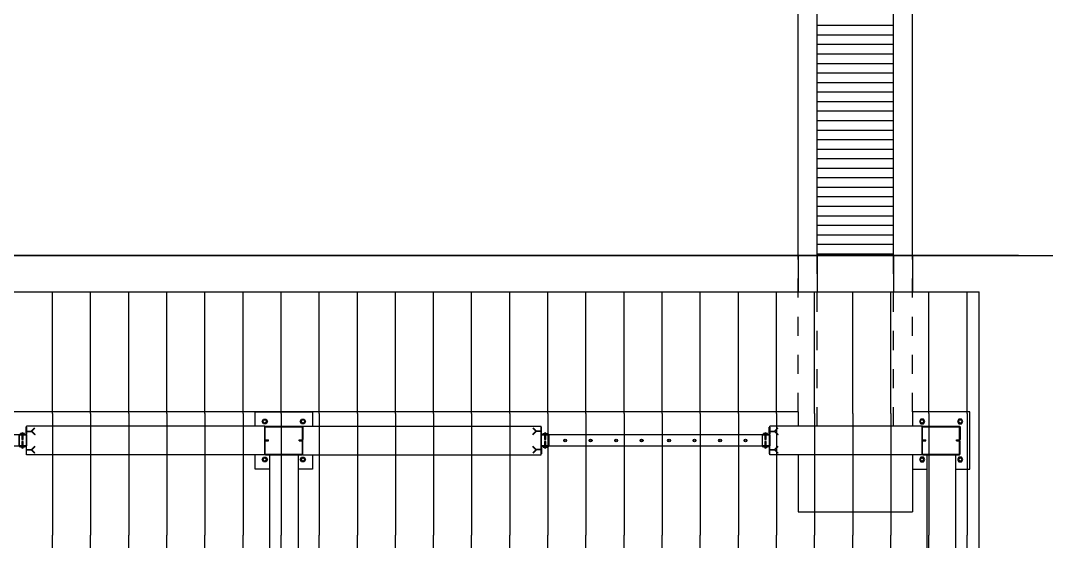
# Model space of a CAD drawing. Header units: millimetres. Extents: x 2686 to 2939, y 1294 to 1441.
# Drawn here: x 2811.51 to 2816.9, y 1417.05 to 1419.79 of the extents above; entities that cross this region are included whole.
import ezdxf

# ---------------------------------------------------------------- set-up
doc = ezdxf.new("R2010")
doc.units = ezdxf.units.MM
doc.linetypes.add('DASHED2', pattern=[0.375, 0.25, -0.125])
doc.linetypes.add('HIDDEN', pattern=[0.375, 0.25, -0.125])
for name, color, linetype in [('AR-ALV', 2, 'Continuous'), ('AR-CALÇADA', 1, 'Continuous'), ('AR-COB VISTA 02', 1, 'Continuous'), ('AR-COB-V1', 1, 'Continuous'), ('AR-COB-V2', 1, 'Continuous'), ('AR-COB-V3', 1, 'Continuous'), ('AR-COB-V4', 1, 'Continuous'), ('AR-ESQ', 1, 'Continuous'), ('AR-ESTC-V3', 3, 'Continuous'), ('AR-PISO', 1, 'Continuous'), ('AR-PROJ', 1, 'HIDDEN'), ('DET-BASE-V', 32, 'Continuous'), ('DET-PARAFUSO-C', 72, 'Continuous'), ('DET-PERFIL CADEIRA-C', 2, 'Continuous'), ('DET-PROJ', 1, 'DASHED2'), ('esq-c', 1, 'Continuous'), ('grapa', 21, 'HIDDEN'), ('insercao', 4, 'Continuous'), ('porta-c', 1, 'Continuous'), ('porta-v', 2, 'Continuous')]:
    doc.layers.add(name, color=color, linetype=linetype)

# ---------------------------------------------------------------- blocks, each defined once
blk = doc.blocks.new('gr11-met-01p')
at = {"layer": 'DET-PARAFUSO-C'}
for p, q in [((0.0117, -0.0391), (0.0317, -0.0391)), ((0.0117, -0.0431), (0.0117, -0.0391)), ((0.0117, -0.0431), (0.0317, -0.0431)), ((0.0156, -0.0391), (0.0276, -0.0391)), ((0.0236, -0.0475), (0.0196, -0.0465)), ((0.0196, -0.0485), (0.0236, -0.0495)), ((0.0196, -0.0505), (0.0236, -0.0515)), ((0.0196, -0.0525), (0.0236, -0.0535)), ((0.0212, -0.0371), (0.0212, -0.0351)), ((0.0212, -0.0371), (0.022, -0.0371)), ((0.022, -0.0371), (0.022, -0.0351)), ((0.0317, -0.0431), (0.0317, -0.0391)), ((1.1684, -0.0431), (1.1684, -0.0391)), ((1.1884, -0.0391), (1.1684, -0.0391)), ((1.1884, -0.0431), (1.1684, -0.0431)), ((1.1844, -0.0391), (1.1724, -0.0391)), ((1.1764, -0.0475), (1.1804, -0.0465)), ((1.1804, -0.0485), (1.1764, -0.0495)), ((1.1804, -0.0505), (1.1764, -0.0515)), ((1.1804, -0.0525), (1.1764, -0.0535)), ((1.178, -0.0371), (1.178, -0.0351)), ((1.1788, -0.0371), (1.178, -0.0371)), ((1.1788, -0.0371), (1.1788, -0.0351)), ((1.1884, -0.0431), (1.1884, -0.0391)), ((1.1884, -0.0391), (1.1884, -0.0391)), ((0.0117, -0.1069), (0.0317, -0.1069)), ((0.0117, -0.1069), (0.0117, -0.1109)), ((0.0196, -0.0545), (0.0236, -0.0555)), ((0.0196, -0.0565), (0.0236, -0.0575)), ((0.0196, -0.0585), (0.0236, -0.0595)), ((0.0196, -0.0605), (0.0236, -0.0615)), ((0.0196, -0.0625), (0.0236, -0.0635)), ((0.0196, -0.0645), (0.0236, -0.0655)), ((0.0196, -0.0665), (0.0236, -0.0675)), ((0.0196, -0.0685), (0.0236, -0.0695)), ((0.0196, -0.0815), (0.0236, -0.0805)), ((0.0196, -0.0835), (0.0236, -0.0825)), ((0.0196, -0.0855), (0.0236, -0.0845)), ((0.0196, -0.0875), (0.0236, -0.0865)), ((0.0196, -0.0895), (0.0236, -0.0885)), ((0.0196, -0.0915), (0.0236, -0.0905)), ((0.0196, -0.0935), (0.0236, -0.0925)), ((0.0196, -0.0955), (0.0236, -0.0945)), ((0.0196, -0.0975), (0.0236, -0.0965)), ((0.0196, -0.0995), (0.0236, -0.0985)), ((0.0196, -0.1015), (0.0236, -0.1005)), ((0.0236, -0.1025), (0.0196, -0.1035)), ((0.0199, -0.0701), (0.0216, -0.0735)), ((0.0199, -0.0799), (0.0216, -0.0765)), ((0.0216, -0.0735), (0.0236, -0.0695)), ((0.0216, -0.0765), (0.0236, -0.0805)), ((0.0317, -0.1069), (0.0317, -0.1109)), ((1.1684, -0.1069), (1.1684, -0.1109)), ((1.1884, -0.1069), (1.1684, -0.1069)), ((1.1804, -0.0545), (1.1764, -0.0555)), ((1.1804, -0.0565), (1.1764, -0.0575)), ((1.1804, -0.0585), (1.1764, -0.0595)), ((1.1804, -0.0605), (1.1764, -0.0615)), ((1.1804, -0.0625), (1.1764, -0.0635)), ((1.1804, -0.0645), (1.1764, -0.0655)), ((1.1804, -0.0665), (1.1764, -0.0675)), ((1.1804, -0.0685), (1.1764, -0.0695)), ((1.1784, -0.0735), (1.1764, -0.0695)), ((1.1784, -0.0765), (1.1764, -0.0805)), ((1.1804, -0.0815), (1.1764, -0.0805)), ((1.1804, -0.0835), (1.1764, -0.0825)), ((1.1804, -0.0855), (1.1764, -0.0845)), ((1.1804, -0.0875), (1.1764, -0.0865)), ((1.1804, -0.0895), (1.1764, -0.0885)), ((1.1804, -0.0915), (1.1764, -0.0905)), ((1.1804, -0.0935), (1.1764, -0.0925)), ((1.1804, -0.0955), (1.1764, -0.0945)), ((1.1804, -0.0975), (1.1764, -0.0965)), ((1.1804, -0.0995), (1.1764, -0.0985)), ((1.1804, -0.1015), (1.1764, -0.1005)), ((1.1764, -0.1025), (1.1804, -0.1035)), ((1.1801, -0.0701), (1.1784, -0.0735)), ((1.1801, -0.0799), (1.1784, -0.0765)), ((1.1884, -0.1069), (1.1884, -0.1109)), ((0.0117, -0.1109), (0.0317, -0.1109)), ((0.0156, -0.1109), (0.0276, -0.1109)), ((0.0212, -0.1129), (0.0212, -0.1149)), ((0.0212, -0.1129), (0.022, -0.1129)), ((0.022, -0.1129), (0.022, -0.1149)), ((1.1884, -0.1109), (1.1684, -0.1109)), ((1.1844, -0.1109), (1.1724, -0.1109)), ((1.178, -0.1129), (1.178, -0.1149)), ((1.1788, -0.1129), (1.178, -0.1129)), ((1.1788, -0.1129), (1.1788, -0.1149)), ((1.1884, -0.1109), (1.1884, -0.1109))]:
    blk.add_line(p, q, dxfattribs=at)
for centre, radius, start, end in [((0.0216, -0.0416), 0.0065, 93.5281, 157.3801), ((0.0189, -0.0475), 0.00125, 306.8699, 53.1301), ((0.0189, -0.0495), 0.00125, 306.8699, 53.1301), ((0.0189, -0.0515), 0.00125, 306.8699, 53.1301), ((0.0189, -0.0535), 0.00125, 306.8699, 53.1301), ((0.0216, -0.0416), 0.0065, 22.6199, 86.4719), ((0.0244, -0.0465), 0.00125, 180, 233.1301), ((0.0244, -0.0485), 0.00125, 126.8699, 233.1301), ((0.0244, -0.0505), 0.00125, 126.8699, 233.1301), ((0.0244, -0.0525), 0.00125, 126.8699, 233.1301), ((0.0244, -0.0545), 0.00125, 126.8699, 233.1301), ((1.1784, -0.0416), 0.0065, 93.5281, 157.3801), ((1.1756, -0.0465), 0.00125, 306.8699, 360), ((1.1756, -0.0485), 0.00125, 306.8699, 53.1301), ((1.1756, -0.0505), 0.00125, 306.8699, 53.1301), ((1.1756, -0.0525), 0.00125, 306.8699, 53.1301), ((1.1756, -0.0545), 0.00125, 306.8699, 53.1301), ((1.1784, -0.0416), 0.0065, 22.6199, 86.4719), ((1.1811, -0.0475), 0.00125, 126.8699, 233.1301), ((1.1811, -0.0495), 0.00125, 126.8699, 233.1301), ((1.1811, -0.0515), 0.00125, 126.8699, 233.1301), ((1.1811, -0.0535), 0.00125, 126.8699, 233.1301), ((0.0189, -0.0555), 0.00125, 306.8699, 53.1301), ((0.0189, -0.0575), 0.00125, 306.8699, 53.1301), ((0.0189, -0.0595), 0.00125, 306.8699, 53.1301), ((0.0189, -0.0615), 0.00125, 306.8699, 53.1301), ((0.0189, -0.0635), 0.00125, 306.8699, 53.1301), ((0.0189, -0.0655), 0.00125, 306.8699, 53.1301), ((0.0189, -0.0675), 0.00125, 306.8699, 53.1301), ((0.0189, -0.0695), 0.00125, 329.0214, 53.1301), ((0.0189, -0.0805), 0.00125, 306.8699, 30.9786), ((0.0189, -0.0825), 0.00125, 306.8699, 53.1301), ((0.0189, -0.0845), 0.00125, 306.8699, 53.1301), ((0.0189, -0.0865), 0.00125, 306.8699, 53.1301), ((0.0189, -0.0885), 0.00125, 306.8699, 53.1301), ((0.0189, -0.0905), 0.00125, 306.8699, 53.1301), ((0.0189, -0.0925), 0.00125, 306.8699, 53.1301), ((0.0189, -0.0945), 0.00125, 306.8699, 53.1301), ((0.0189, -0.0965), 0.00125, 306.8699, 53.1301), ((0.0189, -0.0985), 0.00125, 306.8699, 53.1301), ((0.0189, -0.1005), 0.00125, 306.8699, 53.1301), ((0.0189, -0.1025), 0.00125, 306.8699, 53.1301), ((0.0244, -0.0565), 0.00125, 126.8699, 233.1301), ((0.0244, -0.0585), 0.00125, 126.8699, 233.1301), ((0.0244, -0.0605), 0.00125, 126.8699, 233.1301), ((0.0244, -0.0625), 0.00125, 126.8699, 233.1301), ((0.0244, -0.0645), 0.00125, 126.8699, 233.1301), ((0.0244, -0.0665), 0.00125, 126.8699, 233.1301), ((0.0244, -0.0685), 0.00125, 126.8699, 233.1301), ((0.0244, -0.0815), 0.00125, 126.8699, 233.1301), ((0.0244, -0.0835), 0.00125, 126.8699, 233.1301), ((0.0244, -0.0855), 0.00125, 126.8699, 233.1301), ((0.0244, -0.0875), 0.00125, 126.8699, 233.1301), ((0.0244, -0.0895), 0.00125, 126.8699, 233.1301), ((0.0244, -0.0915), 0.00125, 126.8699, 233.1301), ((0.0244, -0.0935), 0.00125, 126.8699, 233.1301), ((0.0244, -0.0955), 0.00125, 126.8699, 233.1301), ((0.0244, -0.0975), 0.00125, 126.8699, 233.1301), ((0.0244, -0.0995), 0.00125, 126.8699, 233.1301), ((0.0244, -0.1015), 0.00125, 126.8699, 233.1301), ((0.0244, -0.1035), 0.00125, 126.8699, 180), ((1.1756, -0.0565), 0.00125, 306.8699, 53.1301), ((1.1756, -0.0585), 0.00125, 306.8699, 53.1301), ((1.1756, -0.0605), 0.00125, 306.8699, 53.1301), ((1.1756, -0.0625), 0.00125, 306.8699, 53.1301), ((1.1756, -0.0645), 0.00125, 306.8699, 53.1301), ((1.1756, -0.0665), 0.00125, 306.8699, 53.1301), ((1.1756, -0.0685), 0.00125, 306.8699, 53.1301), ((1.1756, -0.0815), 0.00125, 306.8699, 53.1301), ((1.1756, -0.0835), 0.00125, 306.8699, 53.1301), ((1.1756, -0.0855), 0.00125, 306.8699, 53.1301), ((1.1756, -0.0875), 0.00125, 306.8699, 53.1301), ((1.1756, -0.0895), 0.00125, 306.8699, 53.1301), ((1.1756, -0.0915), 0.00125, 306.8699, 53.1301), ((1.1756, -0.0935), 0.00125, 306.8699, 53.1301), ((1.1756, -0.0955), 0.00125, 306.8699, 53.1301), ((1.1756, -0.0975), 0.00125, 306.8699, 53.1301), ((1.1756, -0.0995), 0.00125, 306.8699, 53.1301), ((1.1756, -0.1015), 0.00125, 306.8699, 53.1301), ((1.1756, -0.1035), 0.00125, 0, 53.1301), ((1.1811, -0.0555), 0.00125, 126.8699, 233.1301), ((1.1811, -0.0575), 0.00125, 126.8699, 233.1301), ((1.1811, -0.0595), 0.00125, 126.8699, 233.1301), ((1.1811, -0.0615), 0.00125, 126.8699, 233.1301), ((1.1811, -0.0635), 0.00125, 126.8699, 233.1301), ((1.1811, -0.0655), 0.00125, 126.8699, 233.1301), ((1.1811, -0.0675), 0.00125, 126.8699, 233.1301), ((1.1811, -0.0695), 0.00125, 126.8699, 210.9786), ((1.1811, -0.0805), 0.00125, 149.0214, 233.1301), ((1.1811, -0.0825), 0.00125, 126.8699, 233.1301), ((1.1811, -0.0845), 0.00125, 126.8699, 233.1301), ((1.1811, -0.0865), 0.00125, 126.8699, 233.1301), ((1.1811, -0.0885), 0.00125, 126.8699, 233.1301), ((1.1811, -0.0905), 0.00125, 126.8699, 233.1301), ((1.1811, -0.0925), 0.00125, 126.8699, 233.1301), ((1.1811, -0.0945), 0.00125, 126.8699, 233.1301), ((1.1811, -0.0965), 0.00125, 126.8699, 233.1301), ((1.1811, -0.0985), 0.00125, 126.8699, 233.1301), ((1.1811, -0.1005), 0.00125, 126.8699, 233.1301), ((1.1811, -0.1025), 0.00125, 126.8699, 233.1301), ((0.0216, -0.1084), 0.0065, 202.6199, 266.4719), ((0.0216, -0.1084), 0.0065, 273.5281, 337.3801), ((1.1784, -0.1084), 0.0065, 202.6199, 266.4719), ((1.1784, -0.1084), 0.0065, 273.5281, 337.3801)]:
    blk.add_arc(centre, radius, start, end, dxfattribs=at)
at = {"layer": 'DET-PERFIL CADEIRA-C'}
for points in [[(0, -0.005), (0, -0.0421, 0.414214), (0.0029, -0.045), (0.04, -0.045), (0.04, -0.0431), (0.0033, -0.0431, -0.414214), (0.0019, -0.0417), (0.0019, -0.005)], [(1.2, -0.005), (1.2, -0.0421, -0.414214), (1.1972, -0.045), (1.16, -0.045), (1.16, -0.0431), (1.1967, -0.0431, 0.414214), (1.1981, -0.0417), (1.1981, -0.005)], [(0, -0.145), (0, -0.1078, -0.414214), (0.0029, -0.105), (0.04, -0.105), (0.04, -0.1069), (0.0033, -0.1069, 0.414214), (0.0019, -0.1083), (0.0019, -0.145)], [(1.2, -0.145), (1.2, -0.1078, 0.414214), (1.1972, -0.105), (1.16, -0.105), (1.16, -0.1069), (1.1967, -0.1069, -0.414214), (1.1981, -0.1083), (1.1981, -0.145)]]:
    blk.add_lwpolyline(points, format="xyb", close=True, dxfattribs=at)
at = {"layer": 'esq-c'}
for p, q in [((0, -0.0472), (0, -0.1028)), ((0.0015, -0.1028), (0.0015, -0.0472)), ((0.0022, -0.045), (0.0377, -0.045)), ((0.0377, -0.0465), (0.0022, -0.0465)), ((0.0385, -0.1028), (0.0385, -0.0472)), ((0.04, -0.0472), (0.04, -0.1028)), ((1.16, -0.0472), (1.16, -0.1028)), ((1.1615, -0.1028), (1.1615, -0.0472)), ((1.1623, -0.045), (1.1978, -0.045)), ((1.1978, -0.0465), (1.1623, -0.0465)), ((1.1985, -0.1028), (1.1985, -0.0472)), ((1.2, -0.0472), (1.2, -0.1028)), ((0.0377, -0.1035), (0.0022, -0.1035)), ((0.0022, -0.105), (0.0377, -0.105)), ((1.1978, -0.1035), (1.1623, -0.1035)), ((1.1623, -0.105), (1.1978, -0.105))]:
    blk.add_line(p, q, dxfattribs=at)
for centre, radius, start, end in [((0.0022, -0.0472), 0.00225, 90, 180), ((0.0022, -0.0472), 0.00075, 90, 180), ((0.0377, -0.0472), 0.00225, 360, 90), ((0.0377, -0.0472), 0.00075, 360, 90), ((1.1623, -0.0472), 0.00225, 90, 180), ((1.1623, -0.0472), 0.00075, 90, 180), ((1.1978, -0.0472), 0.00225, 360, 90), ((1.1978, -0.0472), 0.00075, 360, 90), ((0.0022, -0.1028), 0.00225, 180, 270), ((0.0022, -0.1028), 0.00075, 180, 270), ((0.0377, -0.1028), 0.00075, 270, 0), ((0.0377, -0.1028), 0.00225, 270, 0), ((1.1623, -0.1028), 0.00225, 180, 270), ((1.1623, -0.1028), 0.00075, 180, 270), ((1.1978, -0.1028), 0.00075, 270, 0), ((1.1978, -0.1028), 0.00225, 270, 0), ((1.1978, -0.1028), 0.00075, 270, 0), ((1.1978, -0.1028), 0.00225, 270, 0)]:
    blk.add_arc(centre, radius, start, end, dxfattribs=at)
at = {"layer": 'grapa'}
for p, q in [((-0.0268, -0.0263), (-0.0442, -0.0437)), ((-0.0254, -0.0277), (-0.0434, -0.0097)), ((-0.0254, -0.0277), (-0.0428, -0.0451)), ((-0.0246, -0.0257), (-0.042, -0.0083)), ((0, -0.0277), (-0.0254, -0.0277)), ((0, -0.0257), (-0.0246, -0.0257)), ((1.2, -0.0257), (1.2246, -0.0257)), ((1.2, -0.0277), (1.2254, -0.0277)), ((1.2246, -0.0257), (1.242, -0.0083)), ((1.2254, -0.0277), (1.2434, -0.0097)), ((1.2254, -0.0277), (1.2428, -0.0451)), ((1.2268, -0.0263), (1.2442, -0.0437)), ((1.2442, -0.0437), (1.2428, -0.0451)), ((-0.0268, -0.1237), (-0.0442, -0.1063)), ((-0.0254, -0.1223), (-0.0428, -0.1049)), ((1.2254, -0.1223), (1.2428, -0.1049)), ((1.2268, -0.1237), (1.2442, -0.1063)), ((-0.0254, -0.1223), (-0.0434, -0.1403)), ((-0.0246, -0.1243), (-0.042, -0.1417)), ((0, -0.1223), (-0.0254, -0.1223)), ((0, -0.1243), (-0.0246, -0.1243)), ((1.2, -0.1223), (1.2254, -0.1223)), ((1.2, -0.1243), (1.2246, -0.1243)), ((1.2246, -0.1243), (1.242, -0.1417)), ((1.2254, -0.1223), (1.2434, -0.1403)), ((1.2434, -0.1403), (1.242, -0.1417))]:
    blk.add_line(p, q, dxfattribs=at)
at = {"layer": 'porta-c'}
for centre, radius in [((0.1266, -0.075), 0.0075), ((0.1266, -0.075), 0.005), ((0.2604, -0.075), 0.0075), ((0.2604, -0.075), 0.005), ((0.3942, -0.075), 0.0075), ((0.3942, -0.075), 0.005), ((0.5281, -0.075), 0.0075), ((0.5281, -0.075), 0.005), ((0.6719, -0.075), 0.0075), ((0.6719, -0.075), 0.005), ((0.8057, -0.075), 0.0075), ((0.8057, -0.075), 0.005), ((0.9396, -0.075), 0.0075), ((0.9396, -0.075), 0.005), ((1.0734, -0.075), 0.0075), ((1.0734, -0.075), 0.005)]:
    blk.add_circle(centre, radius, dxfattribs=at)
at = {"layer": 'porta-v'}
for p, q in [((1.1623, -0.045), (0.0377, -0.045)), ((1.1623, -0.105), (0.0377, -0.105))]:
    blk.add_line(p, q, dxfattribs=at)
blk = doc.blocks.new('DET-GS-PLANTA BAIXA')
at = {"layer": 'AR-ALV'}
for p, q in [((207.1161, -517.2539), (205.8661, -517.2539)), ((205.8661, -517.4039), (205.8661, -517.2539)), ((207.1161, -517.4039), (207.1161, -517.2539)), ((207.3161, -517.2539), (208.5661, -517.2539)), ((207.3161, -517.4039), (207.3161, -517.2539)), ((208.5661, -517.4039), (208.5661, -517.2539)), ((210.5661, -517.2539), (209.7661, -517.2539)), ((209.7661, -517.4039), (209.7661, -517.2539)), ((210.5661, -517.4039), (210.5661, -517.2539)), ((207.1161, -517.4039), (205.8661, -517.4039)), ((207.1411, -517.4039), (207.1411, -519.5239)), ((207.2911, -517.4039), (207.2911, -519.5239)), ((207.3161, -517.4039), (208.5661, -517.4039)), ((210.5661, -517.4039), (209.7661, -517.4039)), ((210.5911, -517.4039), (210.5911, -519.5239)), ((210.7411, -517.4039), (210.7411, -519.5239))]:
    blk.add_line(p, q, dxfattribs=at)
at = {"layer": 'AR-ESTC-V3'}
for p, q in [((209.9161, -516.3577), (209.9161, -512.9889)), ((210.0161, -516.3577), (210.0161, -512.9889)), ((210.4161, -516.3577), (210.4161, -512.9889)), ((210.5161, -516.3577), (210.5161, -512.9889))]:
    blk.add_line(p, q, dxfattribs=at)
at = {"layer": 'AR-ESTC-V3', "color": 1}
for p, q in [((210.0161, -515.1485), (210.4161, -515.1485)), ((210.0161, -515.1985), (210.4161, -515.1985)), ((210.0161, -515.2485), (210.4161, -515.2485)), ((210.0161, -515.2985), (210.4161, -515.2985)), ((210.0161, -515.3485), (210.4161, -515.3485)), ((210.0161, -515.3985), (210.4161, -515.3985)), ((210.0161, -515.4485), (210.4161, -515.4485)), ((210.0161, -515.4985), (210.4161, -515.4985)), ((210.0161, -515.5485), (210.4161, -515.5485)), ((210.0161, -515.5985), (210.4161, -515.5985)), ((210.0161, -515.6485), (210.4161, -515.6485)), ((210.0161, -515.6485), (210.4161, -515.6485)), ((210.0161, -515.6985), (210.4161, -515.6985)), ((210.0161, -515.6985), (210.4161, -515.6985)), ((210.0161, -515.7485), (210.4161, -515.7485)), ((210.0161, -515.7985), (210.4161, -515.7985)), ((210.0161, -515.8485), (210.4161, -515.8485)), ((210.0161, -515.8985), (210.4161, -515.8985)), ((210.0161, -515.9485), (210.4161, -515.9485)), ((210.0161, -515.9985), (210.4161, -515.9985)), ((210.0161, -516.0485), (210.4161, -516.0485)), ((210.0161, -516.0985), (210.4161, -516.0985)), ((210.0161, -516.1485), (210.4161, -516.1485)), ((210.0161, -516.1985), (210.4161, -516.1985)), ((210.0161, -516.2485), (210.4161, -516.2485)), ((210.0161, -516.2985), (210.4161, -516.2985)), ((210.0161, -516.3485), (210.4161, -516.3485))]:
    blk.add_line(p, q, dxfattribs=at)
at = {"layer": 'AR-PISO'}
for p, q in [((211.0725, -516.3577), (203.4309, -516.3577)), ((209.9161, -517.1789), (203.9161, -517.1789)), ((209.9161, -517.1789), (209.9161, -517.2539)), ((209.9161, -517.4039), (209.9161, -517.7039)), ((210.5161, -517.4039), (210.5161, -517.7039)), ((209.9161, -517.7039), (210.5161, -517.7039))]:
    blk.add_line(p, q, dxfattribs=at)
at = {"layer": 'DET-BASE-V'}
for points in [[(207.0661, -517.2539), (207.0661, -517.1789), (207.3661, -517.1789), (207.3661, -517.2539)], [(210.7411, -517.4789), (210.8161, -517.4789), (210.8161, -517.1789), (210.5161, -517.1789), (210.5161, -517.2539)], [(207.1411, -517.4789), (207.0661, -517.4789), (207.0661, -517.4039)], [(207.3661, -517.4039), (207.3661, -517.4789), (207.2911, -517.4789)], [(210.5161, -517.4039), (210.5161, -517.4789), (210.5911, -517.4789)]]:
    blk.add_lwpolyline(points, dxfattribs=at)
at = {"layer": 'DET-PARAFUSO-C'}
for points in [[(207.1023, -517.2289), (207.1092, -517.217), (207.123, -517.217), (207.1298, -517.2289), (207.123, -517.2408), (207.1092, -517.2408)], [(207.3023, -517.2289), (207.3092, -517.217), (207.323, -517.217), (207.3298, -517.2289), (207.323, -517.2408), (207.3092, -517.2408)], [(210.5798, -517.2289), (210.573, -517.217), (210.5592, -517.217), (210.5523, -517.2289), (210.5592, -517.2408), (210.573, -517.2408)], [(210.7798, -517.2289), (210.773, -517.217), (210.7592, -517.217), (210.7523, -517.2289), (210.7592, -517.2408), (210.773, -517.2408)], [(207.1023, -517.4289), (207.1092, -517.417), (207.123, -517.417), (207.1298, -517.4289), (207.123, -517.4408), (207.1092, -517.4408)], [(207.3023, -517.4289), (207.3092, -517.417), (207.323, -517.417), (207.3298, -517.4289), (207.323, -517.4408), (207.3092, -517.4408)], [(210.5798, -517.4289), (210.573, -517.417), (210.5592, -517.417), (210.5523, -517.4289), (210.5592, -517.4408), (210.573, -517.4408)], [(210.7798, -517.4289), (210.773, -517.417), (210.7592, -517.417), (210.7523, -517.4289), (210.7592, -517.4408), (210.773, -517.4408)]]:
    blk.add_lwpolyline(points, close=True, dxfattribs=at)
for centre in [(207.1161, -517.2289), (207.3161, -517.2289), (210.5661, -517.2289), (210.7661, -517.2289), (207.1161, -517.4289), (207.3161, -517.4289), (210.5661, -517.4289), (210.7661, -517.4289)]:
    blk.add_circle(centre, 0.00857, dxfattribs=at)
at = {"layer": 'DET-PERFIL CADEIRA-C'}
for p, q in [((207.1161, -517.2582), (207.1161, -517.3246)), ((207.1161, -517.2582), (207.1161, -517.3246)), ((207.1189, -517.3239), (207.1189, -517.2589)), ((207.1189, -517.3239), (207.1189, -517.2589)), ((207.1204, -517.2539), (207.3118, -517.2539)), ((207.1204, -517.2539), (207.3118, -517.2539)), ((207.1211, -517.2567), (207.3111, -517.2567)), ((207.1211, -517.2567), (207.3111, -517.2567)), ((207.3132, -517.3239), (207.3132, -517.2589)), ((207.3132, -517.3239), (207.3132, -517.2589)), ((207.3161, -517.2582), (207.3161, -517.3246)), ((207.3161, -517.2582), (207.3161, -517.3246)), ((210.5661, -517.2582), (210.5661, -517.3246)), ((210.5689, -517.3239), (210.5689, -517.2589)), ((210.5704, -517.2539), (210.7618, -517.2539)), ((210.5711, -517.2567), (210.7611, -517.2567)), ((210.7632, -517.3239), (210.7632, -517.2589)), ((210.7661, -517.2582), (210.7661, -517.3246)), ((207.1161, -517.3996), (207.1161, -517.3332)), ((207.1161, -517.3996), (207.1161, -517.3332)), ((207.1189, -517.3989), (207.1189, -517.3339)), ((207.1189, -517.3989), (207.1189, -517.3339)), ((207.1204, -517.3289), (207.1361, -517.3289)), ((207.1204, -517.3289), (207.1361, -517.3289)), ((207.1211, -517.326), (207.1361, -517.326)), ((207.1211, -517.326), (207.1361, -517.326)), ((207.1211, -517.3317), (207.1361, -517.3317)), ((207.1211, -517.3317), (207.1361, -517.3317)), ((207.1361, -517.3317), (207.1361, -517.326)), ((207.1361, -517.3317), (207.1361, -517.326)), ((207.2961, -517.3317), (207.2961, -517.326)), ((207.2961, -517.326), (207.3111, -517.326)), ((207.2961, -517.3317), (207.2961, -517.326)), ((207.2961, -517.326), (207.3111, -517.326)), ((207.2961, -517.3289), (207.3118, -517.3289)), ((207.2961, -517.3289), (207.3118, -517.3289)), ((207.2961, -517.3317), (207.3111, -517.3317)), ((207.2961, -517.3317), (207.3111, -517.3317)), ((207.3132, -517.3989), (207.3132, -517.3339)), ((207.3132, -517.3989), (207.3132, -517.3339)), ((207.3161, -517.3996), (207.3161, -517.3332)), ((207.3161, -517.3996), (207.3161, -517.3332)), ((210.5661, -517.3996), (210.5661, -517.3332)), ((210.5689, -517.3989), (210.5689, -517.3339)), ((210.5704, -517.3289), (210.5861, -517.3289)), ((210.5711, -517.326), (210.5861, -517.326)), ((210.5711, -517.3317), (210.5861, -517.3317)), ((210.5861, -517.3317), (210.5861, -517.326)), ((210.7461, -517.3317), (210.7461, -517.326)), ((210.7461, -517.326), (210.7611, -517.326)), ((210.7461, -517.3289), (210.7618, -517.3289)), ((210.7461, -517.3317), (210.7611, -517.3317)), ((210.7632, -517.3989), (210.7632, -517.3339)), ((210.7661, -517.3996), (210.7661, -517.3332)), ((207.1204, -517.4039), (207.3118, -517.4039)), ((207.1204, -517.4039), (207.3118, -517.4039)), ((207.1211, -517.401), (207.3111, -517.401)), ((207.1211, -517.401), (207.3111, -517.401)), ((210.5704, -517.4039), (210.7618, -517.4039)), ((210.5711, -517.401), (210.7611, -517.401))]:
    blk.add_line(p, q, dxfattribs=at)
for centre, radius, start, end in [((207.1204, -517.2582), 0.00428, 90, 180), ((207.1204, -517.2582), 0.00428, 90, 180), ((207.1211, -517.2589), 0.00214, 90, 180), ((207.1211, -517.2589), 0.00214, 90, 180), ((207.3111, -517.2589), 0.00214, 360, 90), ((207.3111, -517.2589), 0.00214, 360, 90), ((207.3118, -517.2582), 0.00428, 360, 90), ((207.3118, -517.2582), 0.00428, 360, 90), ((210.5704, -517.2582), 0.00428, 90, 180), ((210.5711, -517.2589), 0.00214, 90, 180), ((210.7611, -517.2589), 0.00214, 360, 90), ((210.7618, -517.2582), 0.00428, 360, 90), ((207.1204, -517.3246), 0.00428, 180, 270), ((207.1204, -517.3246), 0.00428, 180, 270), ((207.1204, -517.3332), 0.00428, 90, 180), ((207.1204, -517.3332), 0.00428, 90, 180), ((207.1211, -517.3239), 0.00214, 180, 270), ((207.1211, -517.3239), 0.00214, 180, 270), ((207.1211, -517.3339), 0.00214, 90, 180), ((207.1211, -517.3339), 0.00214, 90, 180), ((207.3111, -517.3239), 0.00214, 270, 0), ((207.3111, -517.3239), 0.00214, 270, 0), ((207.3111, -517.3339), 0.00214, 0, 90), ((207.3111, -517.3339), 0.00214, 0, 90), ((207.3118, -517.3246), 0.00428, 270, 0), ((207.3118, -517.3246), 0.00428, 270, 0), ((207.3118, -517.3332), 0.00428, 360, 90), ((207.3118, -517.3332), 0.00428, 360, 90), ((210.5704, -517.3246), 0.00428, 180, 270), ((210.5704, -517.3332), 0.00428, 90, 180), ((210.5711, -517.3239), 0.00214, 180, 270), ((210.5711, -517.3339), 0.00214, 90, 180), ((210.7611, -517.3239), 0.00214, 270, 0), ((210.7611, -517.3339), 0.00214, 0, 90), ((210.7618, -517.3246), 0.00428, 270, 0), ((210.7618, -517.3332), 0.00428, 360, 90), ((207.1204, -517.3996), 0.00428, 180, 270), ((207.1204, -517.3996), 0.00428, 180, 270), ((207.1211, -517.3989), 0.00214, 180, 270), ((207.1211, -517.3989), 0.00214, 180, 270), ((207.3111, -517.3989), 0.00214, 270, 360), ((207.3111, -517.3989), 0.00214, 270, 360), ((207.3118, -517.3996), 0.00428, 270, 360), ((207.3118, -517.3996), 0.00428, 270, 360), ((210.5704, -517.3996), 0.00428, 180, 270), ((210.5711, -517.3989), 0.00214, 180, 270), ((210.7611, -517.3989), 0.00214, 270, 360), ((210.7618, -517.3996), 0.00428, 270, 360)]:
    blk.add_arc(centre, radius, start, end, dxfattribs=at)
at = {"layer": 'DET-PROJ', "ltscale": 0.25}
for p, q in [((209.9161, -517.1789), (209.9161, -516.3577)), ((210.0161, -517.2539), (210.0161, -516.3577)), ((210.4161, -517.2539), (210.4161, -516.3577)), ((210.5161, -517.1789), (210.5161, -516.3577))]:
    blk.add_line(p, q, dxfattribs=at)
at = {"layer": 'AR-ESQ'}
for p in [(204.6661, -517.2539), (208.5661, -517.2539)]:
    blk.add_blockref('gr11-met-01p', p, dxfattribs=at)
blk = doc.blocks.new('DET-GS-COBERTURA')
at = {"layer": 'AR-COB VISTA 02', "color": 2}
for p, q in [((206.9534, -517.1876), (206.9534, -516.5485)), ((207.1534, -517.1876), (207.1534, -516.5485)), ((207.3534, -517.1876), (207.3534, -516.5485)), ((207.5534, -517.1876), (207.5534, -516.5485)), ((207.7534, -517.1876), (207.7534, -516.5485)), ((207.7534, -517.1876), (207.7534, -516.5485)), ((207.9534, -517.1876), (207.9534, -516.5485)), ((208.1534, -517.1876), (208.1534, -516.5485)), ((208.3534, -517.1876), (208.3534, -516.5485)), ((208.5534, -517.1876), (208.5534, -516.5485)), ((208.7534, -517.1876), (208.7534, -516.5485)), ((208.9534, -517.1876), (208.9534, -516.5485)), ((209.1534, -517.1876), (209.1534, -516.5485)), ((209.3534, -517.1876), (209.3534, -516.5485)), ((209.5534, -517.1876), (209.5534, -516.5485)), ((209.7534, -517.1876), (209.7534, -516.5485)), ((209.9534, -517.1876), (209.9534, -516.5485)), ((210.1534, -517.1876), (210.1534, -516.5485)), ((210.3534, -517.1876), (210.3534, -516.5485)), ((210.5534, -517.1876), (210.5534, -516.5485)), ((210.7534, -517.1876), (210.7534, -516.5485)), ((210.9534, -517.1876), (210.9534, -516.5485)), ((211.1534, -517.1876), (211.1534, -516.5485)), ((211.3534, -517.1876), (211.3534, -516.5485)), ((211.5534, -517.1876), (211.5534, -516.5485)), ((211.7534, -517.1876), (211.7534, -516.5485))]:
    blk.add_line(p, q, dxfattribs=at)
at = {"layer": 'AR-COB VISTA 02'}
blk.add_line((207.7534, -517.1876), (207.7534, -517.8267), dxfattribs=at)
at = {"layer": 'AR-COB-V1'}
blk.add_line((204.5176, -516.5485), (211.8176, -516.5485), dxfattribs=at)
at = {"layer": 'AR-COB-V2'}
blk.add_line((211.8176, -520.3831), (211.8176, -516.5485), dxfattribs=at)
at = {"layer": 'AR-COB-V3'}
for p, q in [((206.9534, -517.1876), (206.9534, -517.8267)), ((207.1534, -517.1876), (207.1534, -517.8267)), ((207.3534, -517.1876), (207.3534, -517.8267)), ((207.5534, -517.1876), (207.5534, -517.8267)), ((207.7534, -517.1876), (207.7534, -517.8267)), ((207.9534, -517.1876), (207.9534, -517.8267)), ((208.1534, -517.1876), (208.1534, -517.8267)), ((208.3534, -517.1876), (208.3534, -517.8267)), ((208.5534, -517.1876), (208.5534, -517.8267)), ((208.7534, -517.1876), (208.7534, -517.8267)), ((208.9534, -517.1876), (208.9534, -517.8267)), ((209.1534, -517.1876), (209.1534, -517.8267)), ((209.3534, -517.1876), (209.3534, -517.8267)), ((209.5534, -517.1876), (209.5534, -517.8267)), ((209.7534, -517.1876), (209.7534, -517.8267)), ((209.9534, -517.1876), (209.9534, -517.8267)), ((210.1534, -517.1876), (210.1534, -517.8267)), ((210.3534, -517.1876), (210.3534, -517.8267)), ((210.5534, -517.1876), (210.5534, -517.8267)), ((210.7534, -517.1876), (210.7534, -517.8267)), ((210.9534, -517.1876), (210.9534, -517.8267)), ((211.1534, -517.1876), (211.1534, -517.8267)), ((211.3534, -517.1876), (211.3534, -517.8267)), ((211.5534, -517.1876), (211.5534, -517.8267)), ((211.7534, -517.1876), (211.7534, -517.8267))]:
    blk.add_line(p, q, dxfattribs=at)
at = {"layer": 'AR-COB-V4'}
for p, q in [((206.9534, -518.4658), (206.9534, -517.8267)), ((207.1534, -518.4658), (207.1534, -517.8267)), ((207.3534, -518.4658), (207.3534, -517.8267)), ((207.5534, -518.4658), (207.5534, -517.8267)), ((207.7534, -518.4658), (207.7534, -517.8267)), ((207.7534, -518.4658), (207.7534, -517.8267)), ((207.9534, -518.4658), (207.9534, -517.8267)), ((208.1534, -518.4658), (208.1534, -517.8267)), ((208.3534, -518.4658), (208.3534, -517.8267)), ((208.5534, -518.4658), (208.5534, -517.8267)), ((208.7534, -518.4658), (208.7534, -517.8267)), ((208.9534, -518.4658), (208.9534, -517.8267)), ((209.1534, -518.4658), (209.1534, -517.8267)), ((209.3534, -518.4658), (209.3534, -517.8267)), ((209.5534, -518.4658), (209.5534, -517.8267)), ((209.7534, -518.4658), (209.7534, -517.8267)), ((209.9534, -518.4658), (209.9534, -517.8267)), ((210.1534, -518.4658), (210.1534, -517.8267)), ((210.3534, -518.4658), (210.3534, -517.8267)), ((210.5534, -518.4658), (210.5534, -517.8267)), ((210.7534, -518.4658), (210.7534, -517.8267)), ((210.9534, -518.4658), (210.9534, -517.8267)), ((211.1534, -518.4658), (211.1534, -517.8267)), ((211.3534, -518.4658), (211.3534, -517.8267)), ((211.5534, -518.4658), (211.5534, -517.8267)), ((211.7534, -518.4658), (211.7534, -517.8267))]:
    blk.add_line(p, q, dxfattribs=at)
at = {"layer": 'AR-PISO', "linetype": 'Continuous'}
for p, q in [((210.8676, -516.3577), (210.8676, -512.9889)), ((210.9676, -516.3577), (210.9676, -512.9889)), ((211.3676, -516.3577), (211.3676, -512.9889)), ((211.4676, -516.3577), (211.4676, -512.9889)), ((210.9676, -515.1485), (211.3676, -515.1485)), ((210.9676, -515.1985), (211.3676, -515.1985)), ((210.9676, -515.2485), (211.3676, -515.2485)), ((210.9676, -515.2985), (211.3676, -515.2985)), ((210.9676, -515.3485), (211.3676, -515.3485)), ((210.9676, -515.3985), (211.3676, -515.3985)), ((210.9676, -515.4485), (211.3676, -515.4485)), ((210.9676, -515.4985), (211.3676, -515.4985)), ((210.9676, -515.5485), (211.3676, -515.5485)), ((210.9676, -515.5985), (211.3676, -515.5985)), ((210.9676, -515.6485), (211.3676, -515.6485)), ((210.9676, -515.6485), (211.3676, -515.6485)), ((210.9676, -515.6985), (211.3676, -515.6985)), ((210.9676, -515.6985), (211.3676, -515.6985)), ((210.9676, -515.7485), (211.3676, -515.7485)), ((210.9676, -515.7985), (211.3676, -515.7985)), ((210.9676, -515.8485), (211.3676, -515.8485)), ((210.9676, -515.8985), (211.3676, -515.8985)), ((210.9676, -515.9485), (211.3676, -515.9485)), ((210.9676, -515.9985), (211.3676, -515.9985)), ((210.9676, -516.0485), (211.3676, -516.0485)), ((210.9676, -516.0985), (211.3676, -516.0985)), ((210.9676, -516.1485), (211.3676, -516.1485)), ((210.9676, -516.1985), (211.3676, -516.1985)), ((210.9676, -516.2485), (211.3676, -516.2485)), ((210.9676, -516.2985), (211.3676, -516.2985)), ((211.8176, -516.3577), (204.5176, -516.3577)), ((210.9676, -516.3485), (211.3676, -516.3485))]:
    blk.add_line(p, q, dxfattribs=at)
at = {"layer": 'AR-PROJ'}
for p, q in [((210.8676, -516.3577), (210.8676, -516.5485)), ((210.9676, -516.3577), (210.9676, -516.5485)), ((211.3676, -516.3577), (211.3676, -516.5485)), ((211.4676, -516.3577), (211.4676, -516.5485))]:
    blk.add_line(p, q, dxfattribs=at)

msp = doc.modelspace()

# ---------------------------------------------------------------- linework, layer by layer
at = {"layer": 'AR-CALÇADA'}
msp.add_line((2809.1105, 1418.5561), (2874.475, 1418.5561), dxfattribs=at)

# ---------------------------------------------------------------- block references
msp.add_blockref('DET-GS-PLANTA BAIXA', (2605.6796, 1934.9138))
at = {"layer": 'insercao'}
msp.add_blockref('DET-GS-COBERTURA', (2604.7281, 1934.9138), dxfattribs=at)

doc.saveas('drawing.dxf')
